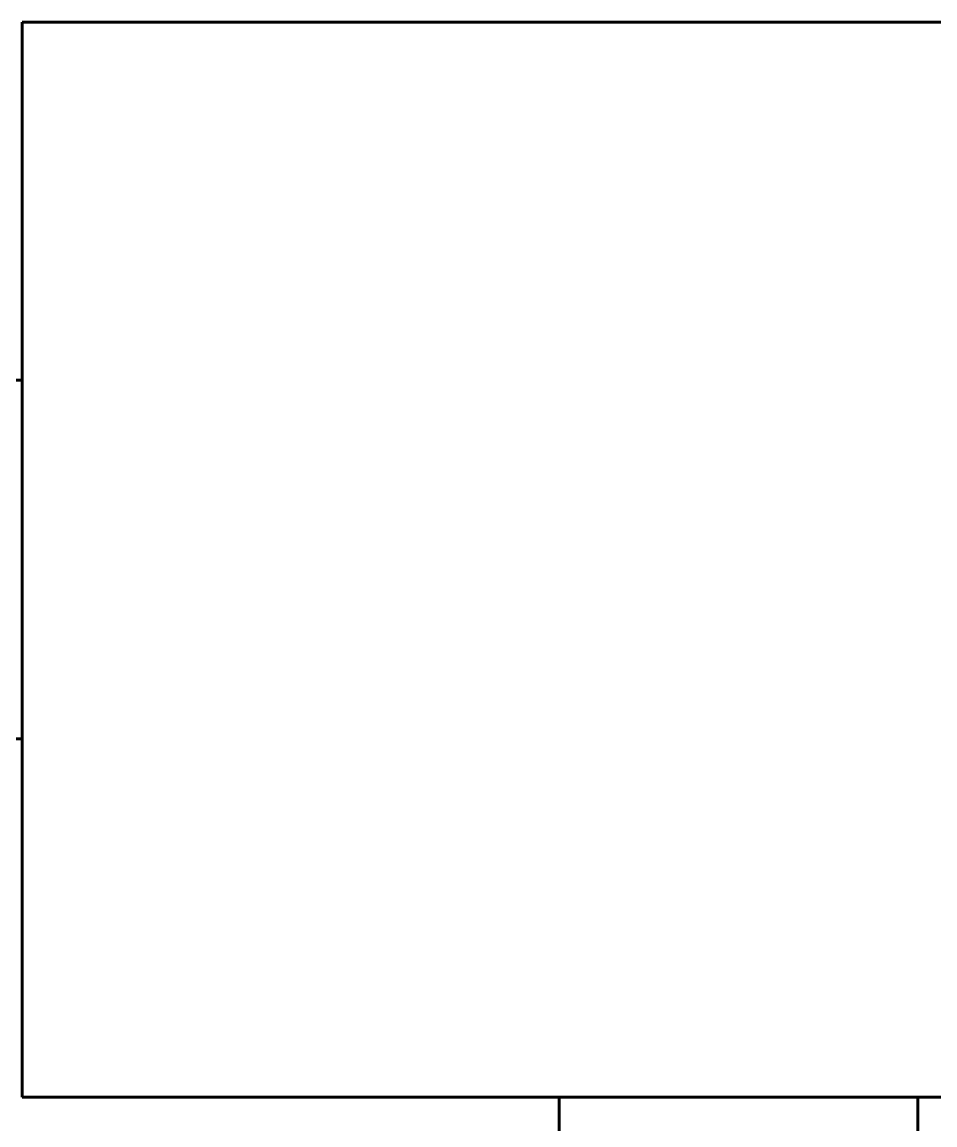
# Model space of a CAD drawing. Extents: x 0 to 297, y 0 to 292.
# Drawn here: x 178.642 to 179.916, y 111.98 to 113.519 of the extents above; entities that cross this region are included whole.
import ezdxf

# ---------------------------------------------------------------- set-up
doc = ezdxf.new("R2010")
doc.units = 0
doc.header["$MEASUREMENT"] = 0
doc.linetypes.add('K5LT_BASIC', pattern=[0])
doc.layers.add('Системный слой', color=7, linetype='Continuous')

# ---------------------------------------------------------------- blocks, each defined once
blk = doc.blocks.new('*U')
at = {"layer": 'Системный слой', "linetype": 'K5LT_BASIC', "lineweight": 60}
for p, q in [((180.6417, 113.5189), (178.6417, 113.5189)), ((178.6417, 113.5189), (178.6417, 112.0189)), ((180.6417, 113.5189), (178.6417, 113.5189)), ((178.6417, 113.5189), (178.6417, 112.0189)), ((180.6417, 113.5189), (178.6417, 113.5189)), ((178.6417, 113.5189), (178.6417, 112.0189)), ((180.6417, 113.5189), (178.6417, 113.5189)), ((178.6417, 113.5189), (178.6417, 112.0189)), ((180.6417, 113.5189), (178.6417, 113.5189)), ((178.6417, 113.5189), (178.6417, 112.0189)), ((178.6417, 112.0189), (180.6417, 112.0189)), ((178.6417, 112.0189), (180.6417, 112.0189)), ((178.6417, 112.0189), (180.6417, 112.0189)), ((178.6417, 112.0189), (180.6417, 112.0189)), ((178.6417, 112.0189), (180.6417, 112.0189))]:
    blk.add_line(p, q, dxfattribs=at)

msp = doc.modelspace()

# ---------------------------------------------------------------- linework, layer by layer
at = {"layer": 'Системный слой', "linetype": 'K5LT_BASIC', "lineweight": 60}
for p, q in [((178.6417, 113.5189), (178.6417, 112.0189)), ((180.6417, 113.5189), (178.6417, 113.5189)), ((178.6417, 112.0189), (178.6417, 113.5189)), ((178.6417, 113.5189), (178.6417, 112.0189)), ((178.6417, 113.5189), (180.6417, 113.5189)), ((178.6417, 113.5189), (178.6417, 112.0189)), ((178.6417, 113.5189), (180.6417, 113.5189)), ((180.6417, 113.5189), (178.6417, 113.5189)), ((178.6417, 112.0189), (178.6417, 113.5189)), ((178.6417, 113.5189), (178.6417, 112.0189)), ((178.6417, 113.5189), (180.6417, 113.5189)), ((178.6417, 113.5189), (178.6417, 112.0189)), ((178.6417, 113.5189), (180.6417, 113.5189)), ((178.6417, 113.5189), (178.6417, 112.0189)), ((180.6417, 113.5189), (178.6417, 113.5189)), ((178.6417, 112.0189), (178.6417, 113.5189)), ((178.6417, 113.5189), (178.6417, 112.0189)), ((178.6417, 113.5189), (180.6417, 113.5189)), ((178.6417, 113.5189), (178.6417, 112.0189)), ((180.6417, 113.5189), (178.6417, 113.5189)), ((178.6417, 112.0189), (178.6417, 113.5189)), ((178.6417, 113.5189), (178.6417, 112.0189)), ((178.6417, 113.5189), (180.6417, 113.5189)), ((172.6419, 113.019), (178.6419, 113.019)), ((178.6417, 112.5189), (172.6417, 112.5189)), ((178.6417, 112.5189), (172.6417, 112.5189)), ((178.6417, 112.0189), (180.6417, 112.0189)), ((178.6417, 112.0189), (180.6417, 112.0189)), ((180.6417, 112.0189), (178.6417, 112.0189)), ((178.6417, 112.0189), (180.6417, 112.0189)), ((180.6417, 112.0189), (178.6417, 112.0189)), ((178.6417, 112.0189), (180.6417, 112.0189)), ((180.6417, 112.0189), (178.6417, 112.0189)), ((178.6417, 112.0189), (180.6417, 112.0189)), ((180.6417, 112.0189), (178.6417, 112.0189)), ((178.6417, 112.0189), (180.6417, 112.0189)), ((178.6417, 112.0189), (180.6417, 112.0189)), ((178.6417, 112.0189), (180.6417, 112.0189)), ((180.6417, 112.0189), (178.6417, 112.0189)), ((178.6417, 112.0189), (180.6417, 112.0189)), ((178.6417, 112.0189), (180.6417, 112.0189)), ((178.6417, 112.0189), (180.6417, 112.0189)), ((180.6417, 112.0189), (178.6417, 112.0189)), ((178.6417, 112.0189), (180.6417, 112.0189)), ((179.8917, 112.0189), (179.1417, 112.0189)), ((179.8917, 112.0189), (179.1417, 112.0189)), ((179.8917, 112.0189), (179.1417, 112.0189)), ((179.8917, 112.0189), (179.1417, 112.0189)), ((179.8917, 112.0189), (179.1417, 112.0189)), ((179.8917, 112.0189), (179.1417, 112.0189)), ((179.8917, 112.0189), (179.1417, 112.0189)), ((179.8917, 112.0189), (179.1417, 112.0189)), ((179.8917, 112.0189), (179.1417, 112.0189)), ((179.3913, 112.0189), (179.3913, 106.5779)), ((179.3913, 112.0189), (179.3913, 100.5189)), ((179.8917, 112.0189), (179.8917, 101.2689))]:
    msp.add_line(p, q, dxfattribs=at)

# ---------------------------------------------------------------- block references
at = {"layer": 'Системный слой'}
msp.add_blockref('*U', (0, 0), dxfattribs=at)
msp.add_blockref('*U', (0, 0), dxfattribs=at)
msp.add_blockref('*U', (0, 0), dxfattribs=at)
msp.add_blockref('*U', (0, 0), dxfattribs=at)
msp.add_blockref('*U', (0, 0), dxfattribs=at)
msp.add_blockref('*U', (0, 0), dxfattribs=at)
msp.add_blockref('*U', (0, 0), dxfattribs=at)
msp.add_blockref('*U', (0, 0), dxfattribs=at)
msp.add_blockref('*U', (0, 0), dxfattribs=at)
msp.add_blockref('*U', (0, 0), dxfattribs=at)
msp.add_blockref('*U', (0, 0), dxfattribs=at)
msp.add_blockref('*U', (0, 0), dxfattribs=at)
msp.add_blockref('*U', (0, 0), dxfattribs=at)
msp.add_blockref('*U', (0, 0), dxfattribs=at)
msp.add_blockref('*U', (0, 0), dxfattribs=at)
msp.add_blockref('*U', (0, 0), dxfattribs=at)
msp.add_blockref('*U', (0, 0), dxfattribs=at)
msp.add_blockref('*U', (0, 0), dxfattribs=at)
msp.add_blockref('*U', (0, 0), dxfattribs=at)
msp.add_blockref('*U', (0, 0), dxfattribs=at)
msp.add_blockref('*U', (0, 0), dxfattribs=at)
msp.add_blockref('*U', (0, 0), dxfattribs=at)
msp.add_blockref('*U', (0, 0), dxfattribs=at)
msp.add_blockref('*U', (0, 0), dxfattribs=at)
msp.add_blockref('*U', (0, 0), dxfattribs=at)
msp.add_blockref('*U', (0, 0), dxfattribs=at)
msp.add_blockref('*U', (0, 0), dxfattribs=at)
msp.add_blockref('*U', (0, 0), dxfattribs=at)
msp.add_blockref('*U', (0, 0), dxfattribs=at)
msp.add_blockref('*U', (0, 0), dxfattribs=at)
msp.add_blockref('*U', (0, 0), dxfattribs=at)
msp.add_blockref('*U', (0, 0), dxfattribs=at)
msp.add_blockref('*U', (0, 0), dxfattribs=at)
msp.add_blockref('*U', (0, 0), dxfattribs=at)
msp.add_blockref('*U', (0, 0), dxfattribs=at)
msp.add_blockref('*U', (0, 0), dxfattribs=at)
msp.add_blockref('*U', (0, 0), dxfattribs=at)
msp.add_blockref('*U', (0, 0), dxfattribs=at)
msp.add_blockref('*U', (0, 0), dxfattribs=at)
msp.add_blockref('*U', (0, 0), dxfattribs=at)
msp.add_blockref('*U', (0, 0), dxfattribs=at)
msp.add_blockref('*U', (0, 0), dxfattribs=at)
msp.add_blockref('*U', (0, 0), dxfattribs=at)
msp.add_blockref('*U', (0, 0), dxfattribs=at)
msp.add_blockref('*U', (0, 0), dxfattribs=at)
msp.add_blockref('*U', (0, 0), dxfattribs=at)
msp.add_blockref('*U', (0, 0), dxfattribs=at)
msp.add_blockref('*U', (0, 0), dxfattribs=at)
msp.add_blockref('*U', (0, 0), dxfattribs=at)
msp.add_blockref('*U', (0, 0), dxfattribs=at)
msp.add_blockref('*U', (0, 0), dxfattribs=at)
msp.add_blockref('*U', (0, 0), dxfattribs=at)
msp.add_blockref('*U', (0, 0), dxfattribs=at)
msp.add_blockref('*U', (0, 0), dxfattribs=at)
msp.add_blockref('*U', (0, 0), dxfattribs=at)
msp.add_blockref('*U', (0, 0), dxfattribs=at)
msp.add_blockref('*U', (0, 0), dxfattribs=at)
msp.add_blockref('*U', (0, 0), dxfattribs=at)
msp.add_blockref('*U', (0, 0), dxfattribs=at)
msp.add_blockref('*U', (0, 0), dxfattribs=at)
msp.add_blockref('*U', (0, 0), dxfattribs=at)
msp.add_blockref('*U', (0, 0), dxfattribs=at)
msp.add_blockref('*U', (0, 0), dxfattribs=at)
msp.add_blockref('*U', (0, 0), dxfattribs=at)
msp.add_blockref('*U', (0, 0), dxfattribs=at)
msp.add_blockref('*U', (0, 0), dxfattribs=at)
msp.add_blockref('*U', (0, 0), dxfattribs=at)
msp.add_blockref('*U', (0, 0), dxfattribs=at)
msp.add_blockref('*U', (0, 0), dxfattribs=at)
msp.add_blockref('*U', (0, 0), dxfattribs=at)
msp.add_blockref('*U', (0, 0), dxfattribs=at)
msp.add_blockref('*U', (0, 0), dxfattribs=at)
msp.add_blockref('*U', (0, 0), dxfattribs=at)
msp.add_blockref('*U', (0, 0), dxfattribs=at)
msp.add_blockref('*U', (0, 0), dxfattribs=at)
msp.add_blockref('*U', (0, 0), dxfattribs=at)
msp.add_blockref('*U', (0, 0), dxfattribs=at)
msp.add_blockref('*U', (0, 0), dxfattribs=at)
msp.add_blockref('*U', (0, 0), dxfattribs=at)
msp.add_blockref('*U', (0, 0), dxfattribs=at)
msp.add_blockref('*U', (0, 0), dxfattribs=at)
msp.add_blockref('*U', (0, 0), dxfattribs=at)
msp.add_blockref('*U', (0, 0), dxfattribs=at)
msp.add_blockref('*U', (0, 0), dxfattribs=at)
msp.add_blockref('*U', (0, 0), dxfattribs=at)
msp.add_blockref('*U', (0, 0), dxfattribs=at)
msp.add_blockref('*U', (0, 0), dxfattribs=at)
msp.add_blockref('*U', (0, 0), dxfattribs=at)
msp.add_blockref('*U', (0, 0), dxfattribs=at)
msp.add_blockref('*U', (0, 0), dxfattribs=at)
msp.add_blockref('*U', (0, 0), dxfattribs=at)
msp.add_blockref('*U', (0, 0), dxfattribs=at)
msp.add_blockref('*U', (0, 0), dxfattribs=at)
msp.add_blockref('*U', (0, 0), dxfattribs=at)
msp.add_blockref('*U', (0, 0), dxfattribs=at)
msp.add_blockref('*U', (0, 0), dxfattribs=at)
msp.add_blockref('*U', (0, 0), dxfattribs=at)
msp.add_blockref('*U', (0, 0), dxfattribs=at)
msp.add_blockref('*U', (0, 0), dxfattribs=at)
msp.add_blockref('*U', (0, 0), dxfattribs=at)
msp.add_blockref('*U', (0, 0), dxfattribs=at)
msp.add_blockref('*U', (0, 0), dxfattribs=at)
msp.add_blockref('*U', (0, 0), dxfattribs=at)
msp.add_blockref('*U', (0, 0), dxfattribs=at)
msp.add_blockref('*U', (0, 0), dxfattribs=at)
msp.add_blockref('*U', (0, 0), dxfattribs=at)
msp.add_blockref('*U', (0, 0), dxfattribs=at)
msp.add_blockref('*U', (0, 0), dxfattribs=at)
msp.add_blockref('*U', (0, 0), dxfattribs=at)
msp.add_blockref('*U', (0, 0), dxfattribs=at)
msp.add_blockref('*U', (0, 0), dxfattribs=at)
msp.add_blockref('*U', (0, 0), dxfattribs=at)
msp.add_blockref('*U', (0, 0), dxfattribs=at)
msp.add_blockref('*U', (0, 0), dxfattribs=at)
msp.add_blockref('*U', (0, 0), dxfattribs=at)
msp.add_blockref('*U', (0, 0), dxfattribs=at)
msp.add_blockref('*U', (0, 0), dxfattribs=at)
msp.add_blockref('*U', (0, 0), dxfattribs=at)
msp.add_blockref('*U', (0, 0), dxfattribs=at)
msp.add_blockref('*U', (0, 0), dxfattribs=at)
msp.add_blockref('*U', (0, 0), dxfattribs=at)
msp.add_blockref('*U', (0, 0), dxfattribs=at)
msp.add_blockref('*U', (0, 0), dxfattribs=at)
msp.add_blockref('*U', (0, 0), dxfattribs=at)
msp.add_blockref('*U', (0, 0), dxfattribs=at)
msp.add_blockref('*U', (0, 0), dxfattribs=at)
msp.add_blockref('*U', (0, 0), dxfattribs=at)
msp.add_blockref('*U', (0, 0), dxfattribs=at)
msp.add_blockref('*U', (0, 0), dxfattribs=at)
msp.add_blockref('*U', (0, 0), dxfattribs=at)
msp.add_blockref('*U', (0, 0), dxfattribs=at)
msp.add_blockref('*U', (0, 0), dxfattribs=at)
msp.add_blockref('*U', (0, 0), dxfattribs=at)
msp.add_blockref('*U', (0, 0), dxfattribs=at)
msp.add_blockref('*U', (0, 0), dxfattribs=at)
msp.add_blockref('*U', (0, 0), dxfattribs=at)
msp.add_blockref('*U', (0, 0), dxfattribs=at)
msp.add_blockref('*U', (0, 0), dxfattribs=at)
msp.add_blockref('*U', (0, 0), dxfattribs=at)
msp.add_blockref('*U', (0, 0), dxfattribs=at)
msp.add_blockref('*U', (0, 0), dxfattribs=at)
msp.add_blockref('*U', (0, 0), dxfattribs=at)
msp.add_blockref('*U', (0, 0), dxfattribs=at)
msp.add_blockref('*U', (0, 0), dxfattribs=at)
msp.add_blockref('*U', (0, 0), dxfattribs=at)
msp.add_blockref('*U', (0, 0), dxfattribs=at)
msp.add_blockref('*U', (0, 0), dxfattribs=at)
msp.add_blockref('*U', (0, 0), dxfattribs=at)
msp.add_blockref('*U', (0, 0), dxfattribs=at)
msp.add_blockref('*U', (0, 0), dxfattribs=at)
msp.add_blockref('*U', (0, 0), dxfattribs=at)
msp.add_blockref('*U', (0, 0), dxfattribs=at)
msp.add_blockref('*U', (0, 0), dxfattribs=at)
msp.add_blockref('*U', (0, 0), dxfattribs=at)
msp.add_blockref('*U', (0, 0), dxfattribs=at)
msp.add_blockref('*U', (0, 0), dxfattribs=at)
msp.add_blockref('*U', (0, 0), dxfattribs=at)
msp.add_blockref('*U', (0, 0), dxfattribs=at)
msp.add_blockref('*U', (0, 0), dxfattribs=at)
msp.add_blockref('*U', (0, 0), dxfattribs=at)
msp.add_blockref('*U', (0, 0), dxfattribs=at)
msp.add_blockref('*U', (0, 0), dxfattribs=at)
msp.add_blockref('*U', (0, 0), dxfattribs=at)
msp.add_blockref('*U', (0, 0), dxfattribs=at)
msp.add_blockref('*U', (0, 0), dxfattribs=at)
msp.add_blockref('*U', (0, 0), dxfattribs=at)
msp.add_blockref('*U', (0, 0), dxfattribs=at)
msp.add_blockref('*U', (0, 0), dxfattribs=at)
msp.add_blockref('*U', (0, 0), dxfattribs=at)
msp.add_blockref('*U', (0, 0), dxfattribs=at)
msp.add_blockref('*U', (0, 0), dxfattribs=at)
msp.add_blockref('*U', (0, 0), dxfattribs=at)
msp.add_blockref('*U', (0, 0), dxfattribs=at)
msp.add_blockref('*U', (0, 0), dxfattribs=at)
msp.add_blockref('*U', (0, 0), dxfattribs=at)
msp.add_blockref('*U', (0, 0), dxfattribs=at)
msp.add_blockref('*U', (0, 0), dxfattribs=at)
msp.add_blockref('*U', (0, 0), dxfattribs=at)
msp.add_blockref('*U', (0, 0), dxfattribs=at)
msp.add_blockref('*U', (0, 0), dxfattribs=at)
msp.add_blockref('*U', (0, 0), dxfattribs=at)
msp.add_blockref('*U', (0, 0), dxfattribs=at)
msp.add_blockref('*U', (0, 0), dxfattribs=at)
msp.add_blockref('*U', (0, 0), dxfattribs=at)
msp.add_blockref('*U', (0, 0), dxfattribs=at)
msp.add_blockref('*U', (0, 0), dxfattribs=at)
msp.add_blockref('*U', (0, 0), dxfattribs=at)
msp.add_blockref('*U', (0, 0), dxfattribs=at)
msp.add_blockref('*U', (0, 0), dxfattribs=at)
msp.add_blockref('*U', (0, 0), dxfattribs=at)
msp.add_blockref('*U', (0, 0), dxfattribs=at)
msp.add_blockref('*U', (0, 0), dxfattribs=at)
msp.add_blockref('*U', (0, 0), dxfattribs=at)
msp.add_blockref('*U', (0, 0), dxfattribs=at)
msp.add_blockref('*U', (0, 0), dxfattribs=at)
msp.add_blockref('*U', (0, 0), dxfattribs=at)
msp.add_blockref('*U', (0, 0), dxfattribs=at)
msp.add_blockref('*U', (0, 0), dxfattribs=at)
msp.add_blockref('*U', (0, 0), dxfattribs=at)
msp.add_blockref('*U', (0, 0), dxfattribs=at)
msp.add_blockref('*U', (0, 0), dxfattribs=at)
msp.add_blockref('*U', (0, 0), dxfattribs=at)
msp.add_blockref('*U', (0, 0), dxfattribs=at)
msp.add_blockref('*U', (0, 0), dxfattribs=at)
msp.add_blockref('*U', (0, 0), dxfattribs=at)
msp.add_blockref('*U', (0, 0), dxfattribs=at)
msp.add_blockref('*U', (0, 0), dxfattribs=at)
msp.add_blockref('*U', (0, 0), dxfattribs=at)
msp.add_blockref('*U', (0, 0), dxfattribs=at)
msp.add_blockref('*U', (0, 0), dxfattribs=at)
msp.add_blockref('*U', (0, 0), dxfattribs=at)
msp.add_blockref('*U', (0, 0), dxfattribs=at)
msp.add_blockref('*U', (0, 0), dxfattribs=at)
msp.add_blockref('*U', (0, 0), dxfattribs=at)
msp.add_blockref('*U', (0, 0), dxfattribs=at)
msp.add_blockref('*U', (0, 0), dxfattribs=at)
msp.add_blockref('*U', (0, 0), dxfattribs=at)
msp.add_blockref('*U', (0, 0), dxfattribs=at)
msp.add_blockref('*U', (0, 0), dxfattribs=at)
msp.add_blockref('*U', (0, 0), dxfattribs=at)
msp.add_blockref('*U', (0, 0), dxfattribs=at)
msp.add_blockref('*U', (0, 0), dxfattribs=at)
msp.add_blockref('*U', (0, 0), dxfattribs=at)
msp.add_blockref('*U', (0, 0), dxfattribs=at)
msp.add_blockref('*U', (0, 0), dxfattribs=at)
msp.add_blockref('*U', (0, 0), dxfattribs=at)
msp.add_blockref('*U', (0, 0), dxfattribs=at)
msp.add_blockref('*U', (0, 0), dxfattribs=at)
msp.add_blockref('*U', (0, 0), dxfattribs=at)
msp.add_blockref('*U', (0, 0), dxfattribs=at)
msp.add_blockref('*U', (0, 0), dxfattribs=at)
msp.add_blockref('*U', (0, 0), dxfattribs=at)
msp.add_blockref('*U', (0, 0), dxfattribs=at)
msp.add_blockref('*U', (0, 0), dxfattribs=at)
msp.add_blockref('*U', (0, 0), dxfattribs=at)
msp.add_blockref('*U', (0, 0), dxfattribs=at)
msp.add_blockref('*U', (0, 0), dxfattribs=at)
msp.add_blockref('*U', (0, 0), dxfattribs=at)
msp.add_blockref('*U', (0, 0), dxfattribs=at)
msp.add_blockref('*U', (0, 0), dxfattribs=at)
msp.add_blockref('*U', (0, 0), dxfattribs=at)
msp.add_blockref('*U', (0, 0), dxfattribs=at)
msp.add_blockref('*U', (0, 0), dxfattribs=at)
msp.add_blockref('*U', (0, 0), dxfattribs=at)
msp.add_blockref('*U', (0, 0), dxfattribs=at)
msp.add_blockref('*U', (0, 0), dxfattribs=at)
msp.add_blockref('*U', (0, 0), dxfattribs=at)
msp.add_blockref('*U', (0, 0), dxfattribs=at)
msp.add_blockref('*U', (0, 0), dxfattribs=at)
msp.add_blockref('*U', (0, 0), dxfattribs=at)
msp.add_blockref('*U', (0, 0), dxfattribs=at)
msp.add_blockref('*U', (0, 0), dxfattribs=at)
msp.add_blockref('*U', (0, 0), dxfattribs=at)
msp.add_blockref('*U', (0, 0), dxfattribs=at)
msp.add_blockref('*U', (0, 0), dxfattribs=at)
msp.add_blockref('*U', (0, 0), dxfattribs=at)
msp.add_blockref('*U', (0, 0), dxfattribs=at)
msp.add_blockref('*U', (0, 0), dxfattribs=at)
msp.add_blockref('*U', (0, 0), dxfattribs=at)
msp.add_blockref('*U', (0, 0), dxfattribs=at)
msp.add_blockref('*U', (0, 0), dxfattribs=at)
msp.add_blockref('*U', (0, 0), dxfattribs=at)
msp.add_blockref('*U', (0, 0), dxfattribs=at)
msp.add_blockref('*U', (0, 0), dxfattribs=at)
msp.add_blockref('*U', (0, 0), dxfattribs=at)
msp.add_blockref('*U', (0, 0), dxfattribs=at)
msp.add_blockref('*U', (0, 0), dxfattribs=at)
msp.add_blockref('*U', (0, 0), dxfattribs=at)
msp.add_blockref('*U', (0, 0), dxfattribs=at)
msp.add_blockref('*U', (0, 0), dxfattribs=at)
msp.add_blockref('*U', (0, 0), dxfattribs=at)
msp.add_blockref('*U', (0, 0), dxfattribs=at)
msp.add_blockref('*U', (0, 0), dxfattribs=at)
msp.add_blockref('*U', (0, 0), dxfattribs=at)
msp.add_blockref('*U', (0, 0), dxfattribs=at)
msp.add_blockref('*U', (0, 0), dxfattribs=at)
msp.add_blockref('*U', (0, 0), dxfattribs=at)
msp.add_blockref('*U', (0, 0), dxfattribs=at)
msp.add_blockref('*U', (0, 0), dxfattribs=at)
msp.add_blockref('*U', (0, 0), dxfattribs=at)
msp.add_blockref('*U', (0, 0), dxfattribs=at)
msp.add_blockref('*U', (0, 0), dxfattribs=at)
msp.add_blockref('*U', (0, 0), dxfattribs=at)
msp.add_blockref('*U', (0, 0), dxfattribs=at)
msp.add_blockref('*U', (0, 0), dxfattribs=at)
msp.add_blockref('*U', (0, 0), dxfattribs=at)
msp.add_blockref('*U', (0, 0), dxfattribs=at)
msp.add_blockref('*U', (0, 0), dxfattribs=at)
msp.add_blockref('*U', (0, 0), dxfattribs=at)
msp.add_blockref('*U', (0, 0), dxfattribs=at)
msp.add_blockref('*U', (0, 0), dxfattribs=at)
msp.add_blockref('*U', (0, 0), dxfattribs=at)
msp.add_blockref('*U', (0, 0), dxfattribs=at)
msp.add_blockref('*U', (0, 0), dxfattribs=at)
msp.add_blockref('*U', (0, 0), dxfattribs=at)
msp.add_blockref('*U', (0, 0), dxfattribs=at)
msp.add_blockref('*U', (0, 0), dxfattribs=at)
msp.add_blockref('*U', (0, 0), dxfattribs=at)
msp.add_blockref('*U', (0, 0), dxfattribs=at)
msp.add_blockref('*U', (0, 0), dxfattribs=at)
msp.add_blockref('*U', (0, 0), dxfattribs=at)
msp.add_blockref('*U', (0, 0), dxfattribs=at)
msp.add_blockref('*U', (0, 0), dxfattribs=at)
msp.add_blockref('*U', (0, 0), dxfattribs=at)
msp.add_blockref('*U', (0, 0), dxfattribs=at)
msp.add_blockref('*U', (0, 0), dxfattribs=at)
msp.add_blockref('*U', (0, 0), dxfattribs=at)
msp.add_blockref('*U', (0, 0), dxfattribs=at)
msp.add_blockref('*U', (0, 0), dxfattribs=at)
msp.add_blockref('*U', (0, 0), dxfattribs=at)
msp.add_blockref('*U', (0, 0), dxfattribs=at)
msp.add_blockref('*U', (0, 0), dxfattribs=at)
msp.add_blockref('*U', (0, 0), dxfattribs=at)
msp.add_blockref('*U', (0, 0), dxfattribs=at)
msp.add_blockref('*U', (0, 0), dxfattribs=at)
msp.add_blockref('*U', (0, 0), dxfattribs=at)
msp.add_blockref('*U', (0, 0), dxfattribs=at)
msp.add_blockref('*U', (0, 0), dxfattribs=at)
msp.add_blockref('*U', (0, 0), dxfattribs=at)
msp.add_blockref('*U', (0, 0), dxfattribs=at)
msp.add_blockref('*U', (0, 0), dxfattribs=at)
msp.add_blockref('*U', (0, 0), dxfattribs=at)
msp.add_blockref('*U', (0, 0), dxfattribs=at)
msp.add_blockref('*U', (0, 0), dxfattribs=at)
msp.add_blockref('*U', (0, 0), dxfattribs=at)
msp.add_blockref('*U', (0, 0), dxfattribs=at)
msp.add_blockref('*U', (0, 0), dxfattribs=at)
msp.add_blockref('*U', (0, 0), dxfattribs=at)
msp.add_blockref('*U', (0, 0), dxfattribs=at)
msp.add_blockref('*U', (0, 0), dxfattribs=at)
msp.add_blockref('*U', (0, 0), dxfattribs=at)
msp.add_blockref('*U', (0, 0), dxfattribs=at)
msp.add_blockref('*U', (0, 0), dxfattribs=at)
msp.add_blockref('*U', (0, 0), dxfattribs=at)
msp.add_blockref('*U', (0, 0), dxfattribs=at)
msp.add_blockref('*U', (0, 0), dxfattribs=at)
msp.add_blockref('*U', (0, 0), dxfattribs=at)
msp.add_blockref('*U', (0, 0), dxfattribs=at)
msp.add_blockref('*U', (0, 0), dxfattribs=at)
msp.add_blockref('*U', (0, 0), dxfattribs=at)
msp.add_blockref('*U', (0, 0), dxfattribs=at)
msp.add_blockref('*U', (0, 0), dxfattribs=at)
msp.add_blockref('*U', (0, 0), dxfattribs=at)
msp.add_blockref('*U', (0, 0), dxfattribs=at)
msp.add_blockref('*U', (0, 0), dxfattribs=at)
msp.add_blockref('*U', (0, 0), dxfattribs=at)
msp.add_blockref('*U', (0, 0), dxfattribs=at)
msp.add_blockref('*U', (0, 0), dxfattribs=at)
msp.add_blockref('*U', (0, 0), dxfattribs=at)
msp.add_blockref('*U', (0, 0), dxfattribs=at)
msp.add_blockref('*U', (0, 0), dxfattribs=at)
msp.add_blockref('*U', (0, 0), dxfattribs=at)
msp.add_blockref('*U', (0, 0), dxfattribs=at)
msp.add_blockref('*U', (0, 0), dxfattribs=at)
msp.add_blockref('*U', (0, 0), dxfattribs=at)
msp.add_blockref('*U', (0, 0), dxfattribs=at)
msp.add_blockref('*U', (0, 0), dxfattribs=at)
msp.add_blockref('*U', (0, 0), dxfattribs=at)
msp.add_blockref('*U', (0, 0), dxfattribs=at)
msp.add_blockref('*U', (0, 0), dxfattribs=at)
msp.add_blockref('*U', (0, 0), dxfattribs=at)
msp.add_blockref('*U', (0, 0), dxfattribs=at)
msp.add_blockref('*U', (0, 0), dxfattribs=at)
msp.add_blockref('*U', (0, 0), dxfattribs=at)

doc.saveas('drawing.dxf')
